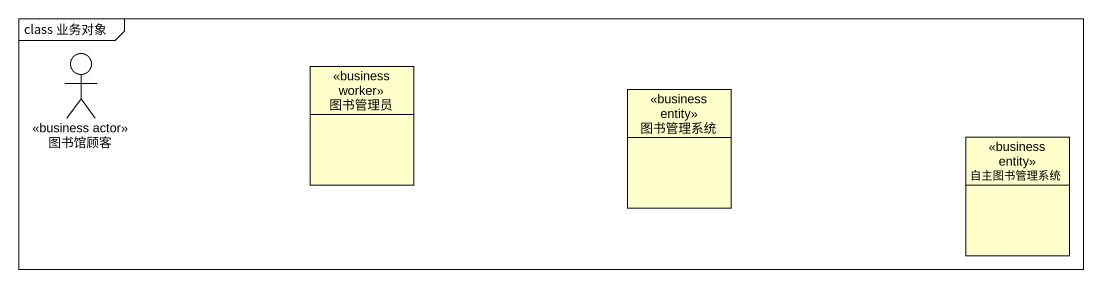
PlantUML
@startuml
mainframe class 业务对象
allowmixing
hide circle
hide empty members
actor 图书馆顾客 <<business actor>>
class 图书管理员 <<business worker>>
class 图书管理系统 <<business entity>>
class 自主图书管理系统 <<business entity>>
@enduml
